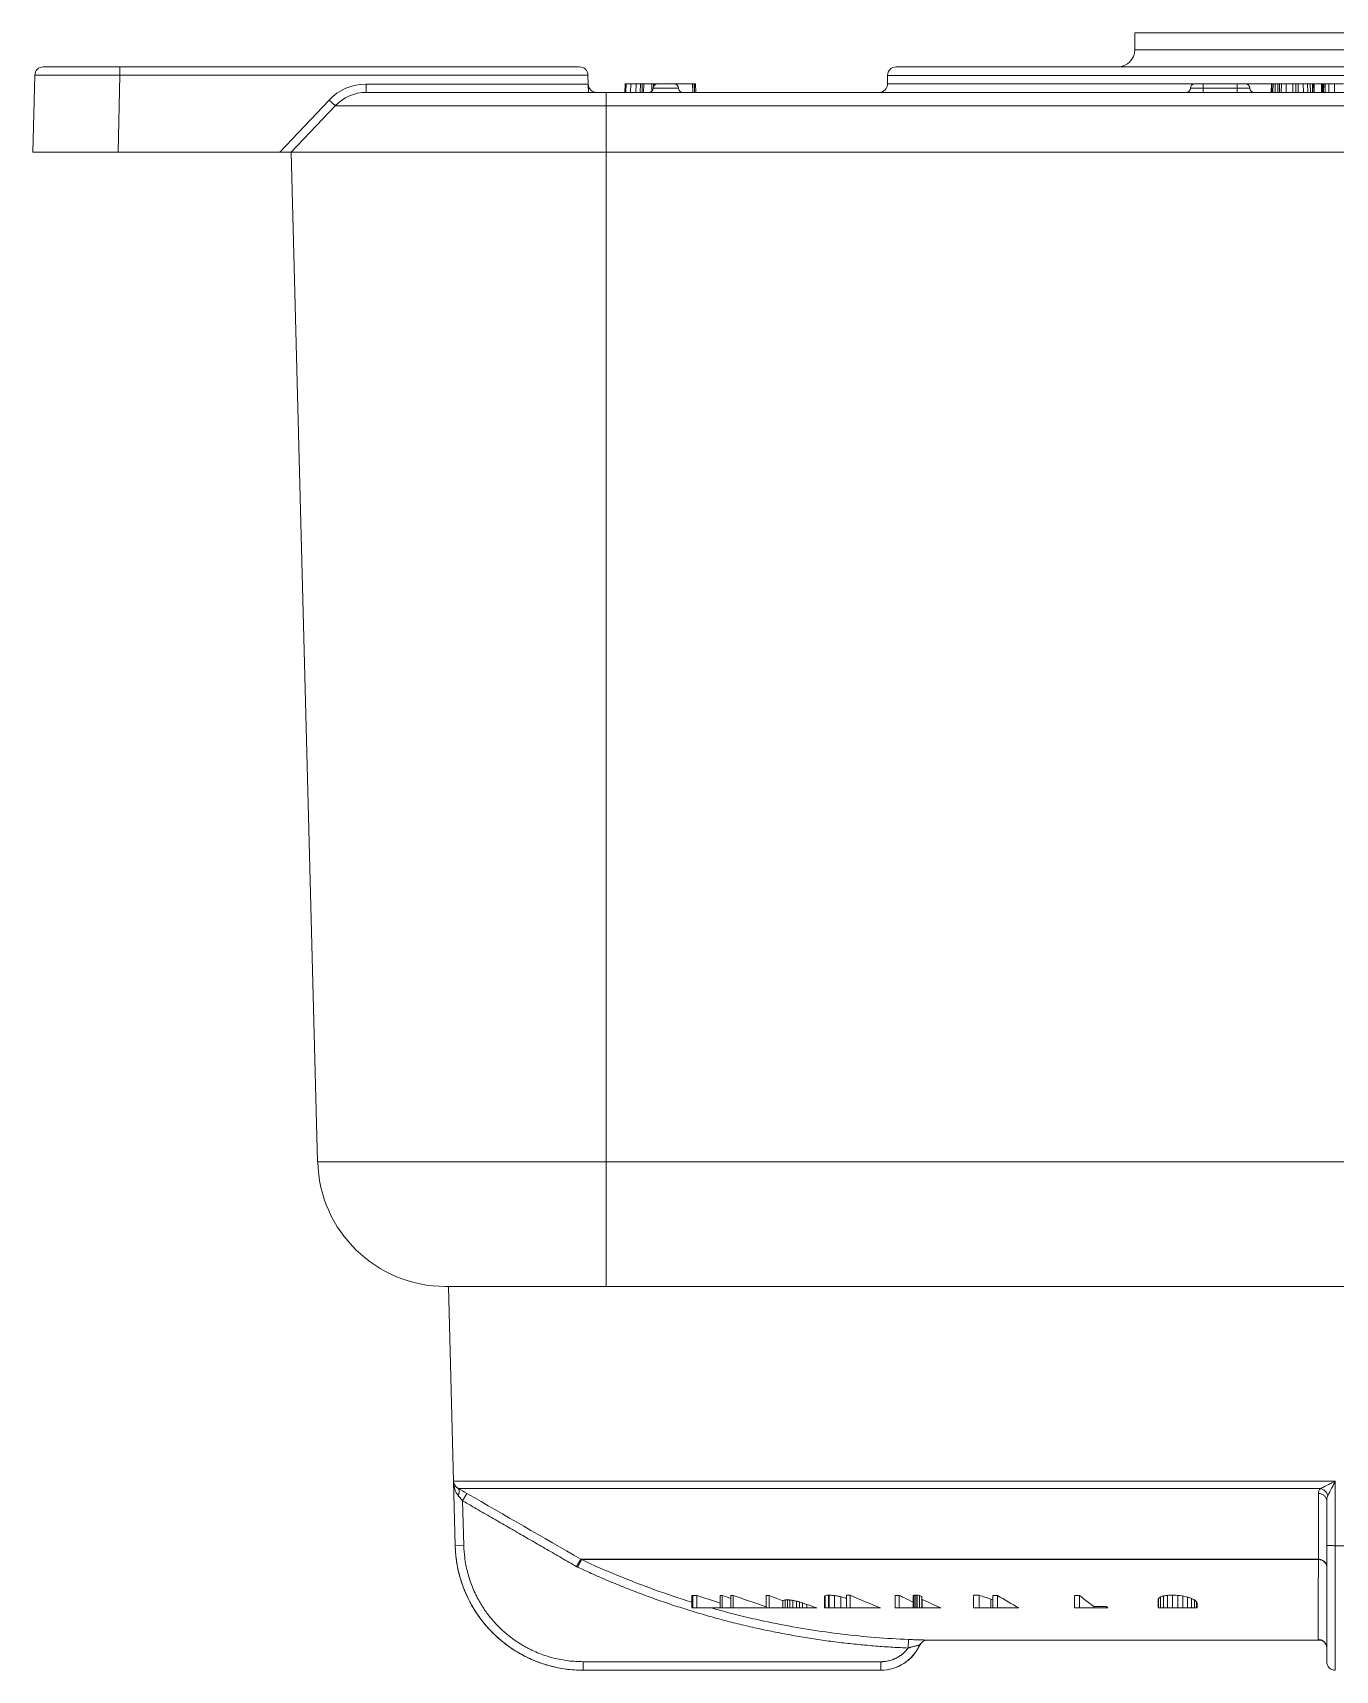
# Model space of a CAD drawing. Header units: millimetres. Extents: x -678 to 749, y -406 to 604.
# Drawn here: x -154.2 to -1.5, y -403.6 to -211.6 of the extents above; entities that cross this region are included whole.
import ezdxf

# ---------------------------------------------------------------- set-up
doc = ezdxf.new("R2010")
doc.units = ezdxf.units.MM
doc.linetypes.add('K5LT_THIN', pattern=[0])

# ---------------------------------------------------------------- blocks, each defined once
blk = doc.blocks.new('U8')
at = {"color": 7, "linetype": 'K5LT_THIN', "lineweight": 18}
for p, q in [((-25, -211.59), (25, -211.59)), ((-25, -213.59), (-25, -211.59)), ((-25, -213.59), (25, -213.59)), ((-154.24, -225.59), (-154, -216.56)), ((-153, -215.59), (-144.01, -215.59)), ((-153, -215.59), (-144.01, -215.59)), ((-144.24, -225.59), (-144.01, -216.56)), ((-90.13, -215.59), (-144.01, -215.59)), ((-144.01, -215.59), (-144.01, -216.56)), ((-89.13, -216.56), (-144.01, -216.56)), ((-89.1, -217.62), (-89.13, -216.56)), ((-54, -217.59), (-54, -216.59)), ((-54, -216.59), (54, -216.59)), ((-53, -215.59), (53, -215.59)), ((-115.14, -217.62), (-89.1, -217.62)), ((-115.14, -217.62), (-115.14, -218.59)), ((-87, -218.59), (-115.14, -218.59)), ((-89.1, -217.62), (-89.07, -218.59)), ((87, -218.59), (-87, -218.59)), ((-87, -218.59), (-87, -220.15)), ((-84.8, -218.59), (-84.78, -217.59)), ((-84.8, -218.59), (-84.78, -217.59)), ((-84.8, -218.59), (-84.78, -217.59)), ((-84.78, -217.59), (-84.65, -217.59)), ((-84.68, -218.59), (-84.65, -217.59)), ((-84.65, -217.59), (-84.11, -217.59)), ((-84.13, -218.59), (-84.11, -217.59)), ((-84.11, -217.59), (-83.48, -217.59)), ((-83.5, -218.59), (-83.48, -217.59)), ((-83.48, -217.59), (-82.98, -217.59)), ((-83, -218.59), (-82.98, -217.59)), ((-82.98, -217.59), (-82.77, -217.59)), ((-82.79, -218.59), (-82.77, -217.59)), ((-82.59, -217.59), (-82.77, -217.59)), ((-82.61, -218.59), (-82.59, -217.59)), ((-82.59, -217.59), (-81.66, -217.59)), ((-81.46, -217.59), (-81.66, -217.59)), ((-81.63, -218.44), (-81.66, -217.59)), ((-81.49, -218.11), (-81.49, -218.08)), ((-81.49, -218.08), (-78.51, -218.08)), ((-81.49, -218.11), (-78.51, -218.11)), ((-81.46, -217.59), (-80.99, -217.59)), ((-81.46, -217.59), (-81.45, -217.9)), ((-80.99, -217.59), (-79.01, -217.59)), ((-79.01, -217.59), (-76.86, -217.59)), ((-78.51, -218.11), (-78.51, -218.08)), ((-76.86, -217.59), (-76.66, -217.59)), ((-76.83, -218.59), (-76.86, -217.59)), ((-76.63, -218.59), (-76.66, -217.59)), ((-76.66, -217.59), (-76.64, -217.59)), ((-76.64, -217.59), (-76.52, -217.59)), ((-76.62, -218.59), (-76.64, -217.59)), ((-76.5, -218.59), (-76.52, -217.59)), ((-54, -217.59), (-17.99, -217.59)), ((-18.49, -218.11), (-18.49, -218.08)), ((-18.49, -218.08), (-17, -218.08)), ((-18.49, -218.11), (-17, -218.11)), ((-17.99, -217.59), (-17, -217.59)), ((-17, -217.59), (-13, -217.59)), ((-17, -218.08), (-17, -217.59)), ((-17, -218.11), (-17, -218.08)), ((-17, -218.08), (-13, -218.08)), ((-17, -218.59), (-17, -218.11)), ((-13, -218.11), (-17, -218.11)), ((-13, -218.08), (-13, -217.59)), ((-13, -217.59), (-12.01, -217.59)), ((-13, -218.11), (-13, -218.08)), ((-13, -218.08), (-11.51, -218.08)), ((-13, -218.11), (-11.51, -218.11)), ((-13, -218.59), (-13, -218.11)), ((-12.02, -217.59), (-8.97, -217.59)), ((-11.51, -218.11), (-11.51, -218.08)), ((-9, -218.59), (-8.97, -217.59)), ((-8.97, -217.59), (-8.92, -217.59)), ((-8.95, -218.59), (-8.92, -217.59)), ((-8.92, -217.59), (-8.79, -217.59)), ((-8.81, -218.59), (-8.79, -217.59)), ((-8.79, -217.59), (-8.53, -217.59)), ((-8.55, -218.59), (-8.53, -217.59)), ((-8.53, -217.59), (-8.22, -217.59)), ((-8.24, -218.59), (-8.22, -217.59)), ((-8.22, -217.59), (-8.03, -217.59)), ((-8.05, -218.59), (-8.03, -217.59)), ((-8.03, -217.59), (-7.82, -217.59)), ((-7.84, -218.59), (-7.82, -217.59)), ((-7.82, -217.59), (-7.24, -217.59)), ((-7.25, -218.59), (-7.24, -217.59)), ((-7.24, -217.59), (-6.48, -217.59)), ((-6.48, -217.59), (-6.14, -217.59)), ((-6.48, -218.59), (-6.48, -217.59)), ((-6.14, -218.59), (-6.14, -217.59)), ((-6.14, -217.59), (-5.85, -217.59)), ((-5.84, -218.59), (-5.85, -217.59)), ((-5.85, -217.59), (-5.25, -217.59)), ((-5.23, -218.59), (-5.25, -217.59)), ((-5.25, -217.59), (-4.75, -217.59)), ((-4.75, -217.59), (-4.44, -217.59)), ((-4.73, -218.59), (-4.75, -217.59)), ((-4.42, -218.59), (-4.44, -217.59)), ((-4.44, -217.59), (-4.18, -217.59)), ((-4.16, -218.59), (-4.18, -217.59)), ((-4.18, -217.59), (-4.05, -217.59)), ((-4.02, -218.59), (-4.05, -217.59)), ((-4.05, -217.59), (-3.99, -217.59)), ((-3.97, -218.59), (-3.99, -217.59)), ((-3.99, -217.59), (-3.1, -217.59)), ((-3.12, -218.59), (-3.1, -217.59)), ((-3.1, -218.59), (-3.07, -217.59)), ((-3.1, -217.59), (-3.07, -217.59)), ((-3.07, -217.59), (-3.01, -217.59)), ((-3.04, -218.59), (-3.01, -217.59)), ((-3.01, -217.59), (-2.91, -217.59)), ((-2.93, -218.59), (-2.91, -217.59)), ((-2.91, -217.59), (-2.85, -217.59)), ((-2.87, -218.59), (-2.85, -217.59)), ((-2.87, -218.59), (-2.85, -217.59)), ((-2.85, -217.59), (-2.68, -217.59)), ((-2.85, -217.59), (-2.85, -217.59)), ((-2.7, -218.59), (-2.68, -217.59)), ((-2.68, -217.59), (-2.24, -217.59)), ((-2.26, -218.59), (-2.24, -217.59)), ((-2.24, -217.59), (-1.57, -217.59)), ((-1.58, -218.59), (-1.57, -217.59)), ((-1.57, -217.59), (-0.55, -217.59)), ((-125.28, -225.59), (-119.49, -219.49)), ((-123.93, -225.59), (-118.77, -220.15)), ((-87, -220.15), (-118.77, -220.15)), ((-87, -225.59), (-87, -220.15)), ((87, -220.15), (-87, -220.15)), ((-144.24, -225.59), (-154.24, -225.59)), ((-125.28, -225.59), (-144.24, -225.59)), ((-125.28, -225.59), (-123.93, -225.59)), ((-123.93, -225.59), (-120.83, -343.99)), ((-87, -225.59), (-123.93, -225.59)), ((-87, -225.59), (-87, -343.99)), ((87, -225.59), (-87, -225.59)), ((-87, -343.99), (-120.83, -343.99)), ((-87, -343.99), (-87, -358.59)), ((-87, -343.99), (87, -343.99)), ((-87, -358.59), (-105.83, -358.59)), ((-105.5, -358.59), (-104.7, -388.99)), ((105.5, -358.59), (-105.5, -358.59)), ((-87, -358.59), (87, -358.59)), ((-1.51, -381.44), (-104.89, -381.44)), ((-104.69, -388.99), (-104.89, -381.44)), ((-1.51, -388.99), (-1.51, -381.44)), ((-3.21, -382.28), (-104.35, -382.28)), ((-103.33, -382.86), (-103.83, -383.73)), ((-103.69, -388.96), (-103.83, -383.73)), ((-3.48, -390.57), (-3.48, -382.86)), ((-2.5, -388.96), (-2.5, -383.73)), ((-104.7, -388.99), (-104.69, -388.99)), ((-103.69, -388.96), (-104.69, -388.99)), ((-2.5, -402.59), (-2.5, -388.96)), ((-1.51, -388.99), (1.51, -388.99)), ((-90.47, -391.44), (-89.97, -390.57)), ((-89.89, -390.61), (-90.32, -391.52)), ((-3.48, -390.57), (-89.97, -390.57)), ((-3.48, -390.61), (-89.89, -390.61)), ((-3.48, -390.61), (-3.48, -390.57)), ((-76.94, -394.84), (-76.94, -396.29)), ((-76.94, -394.84), (-76.94, -396.29)), ((-76.94, -394.84), (-76.94, -394.84)), ((-76.93, -394.83), (-76.93, -396.29)), ((-76.91, -394.82), (-76.91, -396.29)), ((-76.87, -394.82), (-76.87, -396.29)), ((-76.82, -394.82), (-76.82, -396.29)), ((-76.35, -394.81), (-76.35, -396.29)), ((-73.61, -394.81), (-73.61, -396.29)), ((-73.38, -394.81), (-73.38, -396.29)), ((-72.37, -394.81), (-72.37, -396.29)), ((-72.12, -394.81), (-72.12, -396.29)), ((-68.22, -394.81), (-68.22, -396.29)), ((-67.89, -394.81), (-67.89, -396.29)), ((-66.27, -395.44), (-66.27, -396.29)), ((-66.02, -395.36), (-66.02, -396.29)), ((-65.75, -395.34), (-65.75, -396.29)), ((-65.44, -395.36), (-65.44, -396.29)), ((-65.09, -395.41), (-65.09, -396.29)), ((-64.68, -395.5), (-64.68, -396.29)), ((-61.38, -394.95), (-61.38, -396.29)), ((-61.3, -394.85), (-61.3, -396.29)), ((-60.92, -394.79), (-60.85, -394.79)), ((-60.92, -394.79), (-60.92, -396.29)), ((-60.85, -394.79), (-60.85, -396.29)), ((-60.21, -394.84), (-60.21, -396.29)), ((-59.48, -394.98), (-59.48, -396.29)), ((-58.81, -394.81), (-58.81, -396.29)), ((-58.4, -394.8), (-58.4, -396.29)), ((-53.1, -394.81), (-53.1, -396.29)), ((-52.62, -394.81), (-52.62, -396.29)), ((-50.99, -394.88), (-50.99, -396.29)), ((-50.98, -394.85), (-50.98, -396.29)), ((-50.88, -394.8), (-50.88, -396.29)), ((-50.68, -394.78), (-50.68, -396.29)), ((-50.51, -394.79), (-50.51, -396.29)), ((-50.25, -394.81), (-50.25, -396.29)), ((-49.97, -394.99), (-49.97, -396.29)), ((-49.93, -395.28), (-49.97, -395.26)), ((-49.93, -395.28), (-49.93, -396.29)), ((-43.92, -394.81), (-43.92, -396.29)), ((-43.26, -394.81), (-43.26, -396.29)), ((-41.9, -395.24), (-41.9, -396.29)), ((-41.64, -394.82), (-41.64, -396.29)), ((-41.11, -394.81), (-41.11, -396.29)), ((-32.06, -394.82), (-32.06, -396.29)), ((-31.48, -394.82), (-31.48, -396.29)), ((-22.26, -395.32), (-22.26, -396.29)), ((-22.21, -395.16), (-22.21, -396.29)), ((-21.99, -395), (-21.99, -396.29)), ((-21.64, -394.88), (-21.64, -396.29)), ((-21.16, -394.81), (-21.16, -396.29)), ((-20.6, -394.79), (-20.6, -396.29)), ((-19.96, -394.82), (-19.96, -396.29)), ((-19.36, -394.89), (-19.36, -396.29)), ((-18.82, -395.02), (-18.82, -396.29)), ((-18.36, -395.18), (-18.36, -396.29)), ((-18.02, -395.36), (-18.02, -396.29)), ((-76.93, -396.29), (-76.94, -396.29)), ((-76.94, -396.29), (-76.94, -396.29)), ((-76.91, -396.29), (-76.93, -396.29)), ((-76.87, -396.29), (-76.91, -396.29)), ((-76.82, -396.29), (-76.87, -396.29)), ((-76.35, -396.29), (-76.82, -396.29)), ((-73.61, -396.29), (-76.35, -396.29)), ((-73.38, -396.29), (-73.61, -396.29)), ((-72.37, -396.29), (-73.38, -396.29)), ((-72.12, -396.29), (-72.37, -396.29)), ((-68.22, -396.29), (-72.12, -396.29)), ((-67.89, -396.29), (-68.22, -396.29)), ((-66.27, -396.29), (-67.89, -396.29)), ((-66.02, -396.29), (-66.27, -396.29)), ((-65.75, -396.29), (-66.02, -396.29)), ((-65.44, -396.29), (-65.75, -396.29)), ((-65.09, -396.29), (-65.44, -396.29)), ((-64.68, -396.29), (-65.09, -396.29)), ((-64.32, -396.29), (-64.68, -396.29)), ((-64.32, -395.59), (-64.32, -396.29)), ((-63.97, -396.29), (-64.32, -396.29)), ((-63.97, -395.7), (-63.97, -396.29)), ((-63.46, -396.29), (-63.97, -396.29)), ((-63.46, -395.88), (-63.46, -396.29)), ((-62.28, -396.29), (-63.46, -396.29)), ((-62.28, -396.28), (-62.28, -396.29)), ((-61.3, -396.29), (-61.38, -396.29)), ((-60.92, -396.29), (-61.3, -396.29)), ((-60.85, -396.29), (-60.92, -396.29)), ((-60.21, -396.29), (-60.85, -396.29)), ((-59.48, -396.29), (-60.21, -396.29)), ((-58.81, -396.29), (-59.48, -396.29)), ((-58.4, -396.29), (-58.81, -396.29)), ((-54.81, -396.29), (-58.4, -396.29)), ((-54.81, -396.27), (-54.81, -396.29)), ((-52.62, -396.29), (-53.1, -396.29)), ((-50.99, -396.29), (-52.62, -396.29)), ((-50.98, -396.29), (-50.99, -396.29)), ((-50.88, -396.29), (-50.98, -396.29)), ((-50.68, -396.29), (-50.88, -396.29)), ((-50.51, -396.29), (-50.68, -396.29)), ((-50.25, -396.29), (-50.51, -396.29)), ((-49.97, -396.29), (-50.25, -396.29)), ((-49.93, -396.29), (-49.97, -396.29)), ((-47.75, -396.29), (-49.93, -396.29)), ((-47.75, -396.29), (-47.75, -396.29)), ((-43.26, -396.29), (-43.92, -396.29)), ((-41.9, -396.29), (-43.26, -396.29)), ((-41.64, -396.29), (-41.9, -396.29)), ((-41.11, -396.29), (-41.64, -396.29)), ((-38.59, -396.29), (-41.11, -396.29)), ((-38.59, -396.29), (-38.59, -396.29)), ((-31.48, -396.29), (-32.06, -396.29)), ((-29.81, -396.29), (-31.48, -396.29)), ((-29.81, -396.13), (-29.81, -396.29)), ((-28.38, -396.29), (-29.81, -396.29)), ((-28.38, -396.12), (-28.38, -396.29)), ((-28.16, -396.29), (-28.38, -396.29)), ((-28.16, -396.28), (-28.16, -396.29)), ((-22.21, -396.29), (-22.26, -396.29)), ((-21.99, -396.29), (-22.21, -396.29)), ((-21.64, -396.29), (-21.99, -396.29)), ((-21.16, -396.29), (-21.64, -396.29)), ((-20.6, -396.29), (-21.16, -396.29)), ((-19.96, -396.29), (-20.6, -396.29)), ((-19.36, -396.29), (-19.96, -396.29)), ((-18.82, -396.29), (-19.36, -396.29)), ((-18.36, -396.29), (-18.82, -396.29)), ((-18.02, -396.29), (-18.36, -396.29)), ((-17.79, -396.29), (-18.02, -396.29)), ((-17.79, -395.56), (-17.79, -396.29)), ((-17.68, -396.29), (-17.79, -396.29)), ((-17.68, -395.83), (-17.68, -396.29)), ((-51.54, -399.99), (-51.58, -400.99)), ((-50.23, -400.65), (-50.23, -400.65)), ((-3.1, -400.07), (-47.5, -400.07)), ((-2.56, -400.66), (-2.56, -400.66)), ((-2.5, -402.59), (-2.5, -400.99)), ((-89.7, -403.59), (-89.7, -402.59)), ((-54.79, -402.59), (-89.7, -402.59)), ((-54.79, -402.59), (-54.79, -403.59)), ((-89.71, -403.59), (-89.7, -403.59)), ((-54.79, -403.59), (-89.7, -403.59)), ((-54.79, -403.59), (-54.79, -403.59)), ((-54.79, -403.59), (-54.79, -403.59))]:
    blk.add_line(p, q, dxfattribs=at)
for centre, radius, start, end in [((-27, -213.59), 2, 270, 0), ((-153, -216.59), 1, 90, 178.5), ((-90.13, -216.59), 1, 1.5, 90), ((-53, -216.59), 1, 90, 180), ((-115.14, -223.62), 6, 90, 136.5), ((-115.14, -223.59), 5, 90, 136.5), ((-115.14, -223.59), 5, 90, 136.5), ((-88.1, -217.59), 1, 181.5, 270), ((-81.99, -218.09), 0.5, 270, 358.5), ((-80.99, -218.09), 0.5, 90, 178.5), ((-79.01, -218.09), 0.5, 1.5, 90), ((-78.01, -218.09), 0.5, 181.5, 270), ((-55, -217.59), 1, 270, 0), ((-18.99, -218.09), 0.5, 270, 358.5), ((-17.99, -218.09), 0.5, 90, 178.5), ((-12.01, -218.09), 0.5, 1.5, 90), ((-11.01, -218.09), 0.5, 181.5, 270), ((-105.83, -343.59), 15, 181.5, 270), ((-89.71, -388.59), 15, 181.5, 270), ((-89.47, -389.7), 1, 240.0553, 244.9232), ((-76.92, -394.84), 0.0159, 116.5483, 167.2929), ((-76.89, -394.9), 0.0825, 100.3141, 117.9696), ((-76.79, -379.05), 15.77, 269.8984, 271.5973), ((-72.87, -357.2), 37.62, 268.8687, 269.2151), ((-43.5, -313.74), 86.41, 249.7675, 250.479), ((-72.86, -357.2), 37.62, 270.7514, 271.1332), ((-67.31, -328.23), 66.59, 269.2186, 269.5056), ((-60.25, -294.89), 99.92, 270.8277, 271.0622), ((-51.86, -259.67), 135.15, 269.4733, 269.6747), ((-42.3, -226.21), 168.6, 269.4496, 269.6736), ((-42.3, -226.14), 168.68, 270.2217, 270.402), ((-31.79, -197.07), 197.74, 269.9225, 270.0889), ((-30.12, -177.76), 218.37, 270.0804, 270.4557), ((-12.85, -374.69), 26.46, 234.0757, 234.6724), ((-54.79, -398.59), 5, 270, 335.7538), ((-54.79, -398.59), 5, 270.0001, 335.3769), ((-49.31, -401.06), 1, 88.9705, 155.7494), ((-49.31, -401.06), 1, 88.958, 155.7537), ((-49.32, -401.06), 0.998, 89.0346, 155.8242), ((-49.32, -401.06), 0.998, 89.0392, 155.8283), ((-47.5, -300.07), 100, 268.9705, 270), ((-1.5, -402.59), 1, 180, 270), ((-1.5, -402.59), 1, 180, 270), ((-54.79, -398.59), 5, 270.0001, 270.0015)]:
    blk.add_arc(centre, radius, start, end, dxfattribs=at)
for centre, major_axis, ratio, start_param, end_param in [((-144, -216.59), (10, -0.03), 0.002615, 1.57142, 3.141531), ((-119.49, -219.46), (0.725, -0.688), 0.018991, 4.730409, 6.283185)]:
    blk.add_ellipse(centre, major_axis=major_axis, ratio=ratio, start_param=start_param, end_param=end_param, dxfattribs=at)
for points, knots in [([(-104.35, -383.13), (-104.38, -383.09), (-104.45, -383.01), (-104.52, -382.89), (-104.58, -382.78), (-104.64, -382.66), (-104.69, -382.52), (-104.75, -382.35), (-104.8, -382.15), (-104.85, -381.93), (-104.88, -381.69), (-104.89, -381.52), (-104.89, -381.44)], [0, 0, 0, 0, 1.11035, 2.101741, 3.005185, 3.863571, 4.919461, 6.211082, 7.74372, 9.385074, 11.153225, 13, 13, 13, 13]), ([(-104.35, -382.28), (-104.39, -382.26), (-104.45, -382.22), (-104.52, -382.16), (-104.59, -382.1), (-104.64, -382.04), (-104.7, -381.98), (-104.75, -381.89), (-104.8, -381.8), (-104.85, -381.69), (-104.88, -381.57), (-104.89, -381.48), (-104.89, -381.44)], [0, 0, 0, 0, 1.084483, 2.084168, 2.999055, 3.884505, 4.936497, 6.1989, 7.693959, 9.328401, 11.12295, 13, 13, 13, 13]), ([(-3.21, -382.28), (-3.17, -382.26), (-3.09, -382.22), (-2.97, -382.16), (-2.86, -382.1), (-2.74, -382.04), (-2.6, -381.98), (-2.43, -381.89), (-2.23, -381.8), (-1.93, -381.64), (-1.68, -381.52), (-1.51, -381.44)], [0, 0, 0, 0, 1.001061, 1.923847, 2.768358, 3.585697, 4.556766, 5.722062, 7.102116, 8.610832, 12, 12, 12, 12]), ([(-2.36, -383.13), (-2.34, -383.09), (-2.31, -383.01), (-2.25, -382.89), (-2.19, -382.78), (-2.13, -382.66), (-2.03, -382.45), (-1.9, -382.21), (-1.72, -381.84), (-1.6, -381.6), (-1.51, -381.44)], [0, 0, 0, 0, 0.939527, 1.778396, 2.542848, 3.269175, 4.162621, 6.552379, 7.941216, 11, 11, 11, 11]), ([(-104.35, -382.28), (-104.33, -382.29), (-104.28, -382.34), (-104.24, -382.42), (-104.22, -382.53), (-104.22, -382.64), (-104.24, -382.77), (-104.28, -382.94), (-104.32, -383.06), (-104.35, -383.13)], [0, 0, 0, 0, 1.574569, 3.003665, 4.268402, 5.574138, 6.838647, 8.080819, 10, 10, 10, 10]), ([(-103.83, -383.73), (-103.86, -383.69), (-103.9, -383.65), (-103.94, -383.6), (-103.97, -383.56), (-104.01, -383.53), (-104.05, -383.48), (-104.1, -383.42), (-104.2, -383.3), (-104.29, -383.2), (-104.35, -383.13)], [0, 0, 0, 0, 1.653459, 2.271519, 2.892631, 3.54565, 4.364378, 5.387311, 6.781477, 11, 11, 11, 11]), ([(-90.47, -391.44), (-90.48, -391.43), (-90.49, -391.43), (-91.07, -391.09), (-91.65, -390.76), (-92.8, -390.09), (-93.38, -389.76), (-94.54, -389.09), (-95.11, -388.76), (-96.27, -388.09), (-96.85, -387.76), (-98, -387.09), (-98.58, -386.76), (-99.73, -386.09), (-100.31, -385.76), (-101.47, -385.09), (-102.04, -384.76), (-103.02, -384.19), (-103.43, -383.96), (-103.83, -383.73)], [0.539787, 0.539787, 0.539787, 0.539787, 0.55551, 0.55551, 1.66653, 1.66653, 2.77755, 2.77755, 3.888571, 3.888571, 4.999591, 4.999591, 6.110611, 6.110611, 7.221632, 7.221632, 8.332652, 8.332652, 9.109091, 9.109091, 9.109091, 9.109091]), ([(-3.48, -382.86), (-3.42, -382.86), (-3.29, -382.88), (-3.11, -382.93), (-2.96, -383), (-2.82, -383.08), (-2.71, -383.19), (-2.62, -383.31), (-2.55, -383.44), (-2.51, -383.58), (-2.5, -383.68), (-2.5, -383.73)], [0, 0, 0, 0, 1.57594, 3.007302, 4.270682, 5.57032, 6.849606, 8.133726, 9.389582, 10.619449, 12, 12, 12, 12]), ([(-3.21, -382.28), (-3.15, -382.29), (-3.04, -382.34), (-2.88, -382.42), (-2.74, -382.53), (-2.63, -382.64), (-2.52, -382.77), (-2.43, -382.94), (-2.38, -383.06), (-2.36, -383.13)], [0, 0, 0, 0, 1.574547, 3.003624, 4.268344, 5.574065, 6.838562, 8.080723, 10, 10, 10, 10]), ([(-2.5, -383.73), (-2.5, -383.69), (-2.5, -383.65), (-2.49, -383.6), (-2.49, -383.56), (-2.49, -383.53), (-2.48, -383.48), (-2.45, -383.34), (-2.41, -383.23), (-2.36, -383.13)], [0, 0, 0, 0, 1.503144, 2.065018, 2.629665, 3.223319, 3.967616, 4.897555, 10, 10, 10, 10]), ([(-89.7, -403.59), (-90.38, -403.59), (-91.65, -403.51), (-93.43, -403.15), (-95.02, -402.65), (-96.53, -401.98), (-97.96, -401.15), (-99.3, -400.15), (-100.52, -399.03), (-101.59, -397.78), (-102.5, -396.46), (-103.25, -395.08), (-103.84, -393.68), (-104.29, -392.2), (-104.59, -390.64), (-104.68, -389.55), (-104.69, -388.99)], [0, 0, 0, 0, 1.499825, 2.807892, 3.977529, 5.177201, 6.41404, 7.629507, 8.846711, 10.055028, 11.244671, 12.378873, 13.497773, 14.588981, 15.768605, 17, 17, 17, 17]), ([(-89.7, -402.59), (-90.27, -402.56), (-90.86, -402.56), (-91.72, -402.45), (-92.01, -402.4), (-92.58, -402.3), (-92.87, -402.23), (-93.44, -402.09), (-93.72, -402.01), (-94.28, -401.83), (-94.56, -401.73), (-95.1, -401.51), (-95.37, -401.4), (-95.76, -401.21), (-95.89, -401.15), (-96.16, -401.01), (-96.29, -400.94), (-96.55, -400.8), (-96.67, -400.73), (-96.92, -400.59), (-97.05, -400.51), (-97.29, -400.35), (-97.42, -400.27), (-97.67, -400.11), (-97.79, -400.02), (-98.03, -399.85), (-98.14, -399.76), (-98.37, -399.59), (-98.48, -399.5), (-98.7, -399.31), (-98.82, -399.22), (-99.04, -399.02), (-99.16, -398.92), (-99.38, -398.71), (-99.48, -398.61), (-99.7, -398.39), (-99.8, -398.28), (-100.01, -398.07), (-100.11, -397.96), (-100.29, -397.74), (-100.39, -397.64), (-100.62, -397.36), (-100.75, -397.19), (-101.01, -396.84), (-101.14, -396.67), (-101.38, -396.31), (-101.5, -396.13), (-101.73, -395.76), (-101.84, -395.57), (-102.02, -395.25), (-102.09, -395.11), (-102.23, -394.84), (-102.3, -394.7), (-102.49, -394.3), (-102.61, -394.02), (-102.82, -393.48), (-102.92, -393.21), (-103.1, -392.65), (-103.18, -392.36), (-103.33, -391.8), (-103.39, -391.51), (-103.5, -390.94), (-103.55, -390.65), (-103.65, -389.9), (-103.68, -389.43), (-103.69, -388.96), (-103.69, -388.96), (-103.69, -388.96)], [0.649185, 0.649185, 0.649185, 0.649185, 1.831684, 1.831684, 2.426915, 2.426915, 3.02906, 3.02906, 3.621761, 3.621761, 4.226612, 4.226612, 4.816653, 4.816653, 5.118029, 5.118029, 5.424316, 5.424316, 5.715168, 5.715168, 6.01134, 6.01134, 6.313434, 6.313434, 6.622149, 6.622149, 6.910432, 6.910432, 7.205611, 7.205611, 7.508502, 7.508502, 7.82009, 7.82009, 8.123476, 8.123476, 8.436828, 8.436828, 8.731377, 8.731377, 9.018118, 9.018118, 9.468407, 9.468407, 9.903189, 9.903189, 10.352095, 10.352095, 10.788299, 10.788299, 11.104398, 11.104398, 11.415202, 11.415202, 12.021725, 12.021725, 12.613398, 12.613398, 13.217318, 13.217318, 13.811623, 13.811623, 14.40597, 14.40597, 15.364654, 15.364654, 15.364978, 15.364978, 15.364978, 15.364978]), ([(-2.5, -388.96), (-2.5, -388.96), (-2.49, -388.96), (-2.43, -388.97), (-2.35, -388.97), (-2.25, -388.98), (-2.13, -388.98), (-1.99, -388.98), (-1.84, -388.98), (-1.67, -388.99), (-1.57, -388.99), (-1.51, -388.99)], [0, 0, 0, 0, 1.572556, 3.000984, 4.262907, 5.558501, 6.847625, 8.106887, 9.512198, 10.794646, 12, 12, 12, 12]), ([(-1.5, -403.59), (-1.5, -403.59), (-1.5, -403.51), (-1.5, -403.15), (-1.51, -402.65), (-1.51, -401.98), (-1.51, -401.15), (-1.51, -400.15), (-1.51, -399.03), (-1.51, -397.78), (-1.51, -396.46), (-1.51, -395.08), (-1.51, -393.68), (-1.51, -392.2), (-1.51, -390.64), (-1.51, -389.55), (-1.51, -388.99)], [0, 0, 0, 0, 1.499825, 2.807892, 3.977529, 5.177201, 6.41404, 7.629507, 8.846711, 10.055028, 11.244671, 12.378873, 13.497773, 14.588981, 15.768605, 17, 17, 17, 17]), ([(-90.32, -391.52), (-90.33, -391.51), (-90.34, -391.51), (-90.38, -391.49), (-90.4, -391.47), (-90.44, -391.45), (-90.46, -391.45), (-90.47, -391.44)], [3.756421, 3.756421, 3.756421, 3.756421, 3.999327, 3.999327, 4.509907, 4.509907, 4.800856, 4.800856, 4.800856, 4.800856]), ([(-90.32, -391.52), (-90.02, -391.65), (-89.72, -391.79), (-89.12, -392.07), (-88.82, -392.21), (-88.2, -392.48), (-87.89, -392.62), (-87.27, -392.88), (-86.96, -393.02), (-86.34, -393.28), (-86.03, -393.41), (-85.41, -393.66), (-85.1, -393.79), (-84.47, -394.04), (-84.16, -394.16), (-83.53, -394.4), (-83.22, -394.52), (-82.59, -394.76), (-82.27, -394.87), (-81.64, -395.1), (-81.32, -395.22), (-80.69, -395.44), (-80.37, -395.55), (-79.73, -395.77), (-79.41, -395.88), (-78.77, -396.09), (-78.45, -396.19), (-77.81, -396.39), (-77.49, -396.5), (-76.85, -396.69), (-76.52, -396.79), (-75.88, -396.98), (-75.55, -397.08), (-74.91, -397.26), (-74.58, -397.35), (-73.93, -397.53), (-73.61, -397.62), (-72.96, -397.79), (-72.63, -397.88), (-71.98, -398.04), (-71.65, -398.12), (-71, -398.28), (-70.67, -398.36), (-70.02, -398.51), (-69.69, -398.59), (-69.03, -398.73), (-68.7, -398.81), (-68.04, -398.94), (-67.71, -399.01), (-66.72, -399.21), (-66.06, -399.34), (-64.74, -399.58), (-64.07, -399.69), (-62.74, -399.9), (-62.08, -400), (-60.74, -400.19), (-60.08, -400.28), (-58.74, -400.44), (-58.07, -400.51), (-56.73, -400.64), (-56.06, -400.7), (-54.72, -400.81), (-54.05, -400.86), (-52.78, -400.93), (-52.18, -400.96), (-51.58, -400.99)], [0.56013, 0.56013, 0.56013, 0.56013, 1.089338, 1.089338, 1.632148, 1.632148, 2.177376, 2.177376, 2.720252, 2.720252, 3.265409, 3.265409, 3.808341, 3.808341, 4.35345, 4.35345, 4.896459, 4.896459, 5.441515, 5.441515, 5.984596, 5.984596, 6.529612, 6.529612, 7.072774, 7.072774, 7.617706, 7.617706, 8.160905, 8.160905, 8.705783, 8.705783, 9.249047, 9.249047, 9.793871, 9.793871, 10.337199, 10.337199, 10.881971, 10.881971, 11.425363, 11.425363, 11.970077, 11.970077, 12.513527, 12.513527, 13.058185, 13.058185, 13.601696, 13.601696, 14.689872, 14.689872, 15.778042, 15.778042, 16.866211, 16.866211, 17.954406, 17.954406, 19.0426, 19.0426, 20.130815, 20.130815, 21.219011, 21.219011, 22.186342, 22.186342, 22.186342, 22.186342]), ([(-3.48, -390.61), (-3.48, -391.93), (-3.49, -394.17), (-3.49, -396.65), (-3.49, -398.36), (-3.49, -399.49), (-3.5, -399.88), (-3.5, -399.99)], [0, 0, 0, 0, 1.880053, 3.538519, 4.992213, 6.479373, 8, 8, 8, 8]), ([(-3.48, -390.57), (-3.41, -390.57), (-3.28, -390.59), (-3.11, -390.64), (-2.95, -390.71), (-2.82, -390.8), (-2.71, -390.9), (-2.62, -391.02), (-2.55, -391.15), (-2.51, -391.29), (-2.5, -391.39), (-2.5, -391.44)], [0, 0, 0, 0, 1.577286, 3.010222, 4.275722, 5.578226, 6.861255, 8.14912, 9.410245, 10.646425, 12, 12, 12, 12]), ([(-2.5, -391.52), (-2.5, -391.46), (-2.51, -391.34), (-2.57, -391.18), (-2.65, -391.04), (-2.75, -390.92), (-2.87, -390.81), (-3.01, -390.72), (-3.16, -390.66), (-3.33, -390.62), (-3.43, -390.61), (-3.48, -390.61)], [0, 0, 0, 0, 1.574494, 3.004659, 4.26818, 5.565511, 6.85619, 8.116987, 9.52266, 10.801815, 12, 12, 12, 12]), ([(-66.02, -395.36), (-66.09, -395.37), (-66.18, -395.4), (-66.24, -395.43), (-66.27, -395.44)], [0, 0, 0, 0, 3.01998, 5, 5, 5, 5]), ([(-65.75, -395.34), (-65.83, -395.34), (-65.93, -395.35), (-66.01, -395.36), (-66.02, -395.36)], [0, 0, 0, 0, 3.871913, 5, 5, 5, 5]), ([(-65.44, -395.36), (-65.48, -395.36), (-65.59, -395.35), (-65.69, -395.34), (-65.75, -395.34)], [0, 0, 0, 0, 1.600614, 5, 5, 5, 5]), ([(-65.09, -395.41), (-65.16, -395.4), (-65.29, -395.38), (-65.4, -395.36), (-65.44, -395.36)], [0, 0, 0, 0, 2.904464, 5, 5, 5, 5]), ([(-64.68, -395.5), (-64.77, -395.47), (-64.91, -395.44), (-65.04, -395.42), (-65.09, -395.41)], [0, 0, 0, 0, 3.290425, 5, 5, 5, 5]), ([(-61.3, -394.85), (-61.32, -394.86), (-61.36, -394.89), (-61.38, -394.93), (-61.38, -394.95)], [0, 0, 0, 0, 2.455902, 5, 5, 5, 5]), ([(-60.92, -394.79), (-61, -394.79), (-61.15, -394.8), (-61.26, -394.83), (-61.3, -394.85)], [0, 0, 0, 0, 2.340892, 5, 5, 5, 5]), ([(-60.21, -394.84), (-60.3, -394.83), (-60.46, -394.81), (-60.67, -394.79), (-60.79, -394.79), (-60.85, -394.79)], [0, 0, 0, 0, 2.218107, 3.946083, 6, 6, 6, 6]), ([(-59.48, -394.98), (-59.63, -394.94), (-59.88, -394.89), (-60.12, -394.85), (-60.21, -394.84)], [0, 0, 0, 0, 2.908828, 5, 5, 5, 5]), ([(-58.81, -395.16), (-58.97, -395.11), (-59.19, -395.05), (-59.42, -394.99), (-59.48, -394.98)], [0, 0, 0, 0, 3.508746, 5, 5, 5, 5]), ([(-52.62, -394.81), (-52.45, -394.9), (-51.91, -395.18), (-51.36, -395.45), (-50.99, -395.62)], [0, 0, 0, 0, 1.588785, 5, 5, 5, 5]), ([(-50.88, -394.8), (-50.9, -394.81), (-50.95, -394.82), (-50.97, -394.84), (-50.98, -394.85)], [0, 0, 0, 0, 2.07198, 5, 5, 5, 5]), ([(-50.68, -394.78), (-50.72, -394.78), (-50.79, -394.79), (-50.86, -394.8), (-50.88, -394.8)], [0, 0, 0, 0, 2.496844, 5, 5, 5, 5]), ([(-31.48, -394.82), (-31.34, -394.94), (-30.78, -395.4), (-30.23, -395.83), (-29.81, -396.13)], [0, 0, 0, 0, 1.304281, 5, 5, 5, 5]), ([(-21.99, -395), (-22.05, -395.03), (-22.14, -395.08), (-22.19, -395.14), (-22.21, -395.16)], [0, 0, 0, 0, 2.893873, 5, 5, 5, 5]), ([(-21.64, -394.88), (-21.69, -394.9), (-21.82, -394.93), (-21.93, -394.97), (-21.99, -395)], [0, 0, 0, 0, 1.830868, 5, 5, 5, 5]), ([(-21.16, -394.81), (-21.31, -394.83), (-21.48, -394.85), (-21.62, -394.88), (-21.64, -394.88)], [0, 0, 0, 0, 4.425821, 5, 5, 5, 5]), ([(-19.96, -394.82), (-20.08, -394.81), (-20.3, -394.79), (-20.51, -394.79), (-20.6, -394.79)], [0, 0, 0, 0, 2.901748, 5, 5, 5, 5]), ([(-19.36, -394.89), (-19.47, -394.88), (-19.67, -394.85), (-19.87, -394.82), (-19.96, -394.82)], [0, 0, 0, 0, 2.904935, 5, 5, 5, 5]), ([(-18.82, -395.02), (-18.92, -394.99), (-19.09, -394.95), (-19.28, -394.91), (-19.36, -394.89)], [0, 0, 0, 0, 2.905907, 5, 5, 5, 5]), ([(-18.36, -395.18), (-18.46, -395.14), (-18.61, -395.08), (-18.77, -395.03), (-18.82, -395.02)], [0, 0, 0, 0, 3.61476, 5, 5, 5, 5]), ([(-18.02, -395.36), (-18.07, -395.33), (-18.18, -395.27), (-18.3, -395.21), (-18.36, -395.18)], [0, 0, 0, 0, 2.814754, 5, 5, 5, 5]), ([(-17.79, -395.56), (-17.83, -395.51), (-17.9, -395.45), (-17.99, -395.38), (-18.02, -395.36)], [0, 0, 0, 0, 3.478848, 5, 5, 5, 5]), ([(-17.68, -395.83), (-17.68, -395.78), (-17.7, -395.69), (-17.76, -395.6), (-17.79, -395.56)], [0, 0, 0, 0, 2.478196, 5, 5, 5, 5]), ([(-54.79, -402.59), (-54.75, -402.59), (-54.71, -402.59), (-54.63, -402.59), (-54.59, -402.59), (-54.47, -402.58), (-54.39, -402.57), (-54.23, -402.56), (-54.15, -402.54), (-54, -402.52), (-53.92, -402.5), (-53.75, -402.46), (-53.67, -402.43), (-53.5, -402.38), (-53.42, -402.36), (-53.31, -402.31), (-53.27, -402.29), (-53.19, -402.26), (-53.15, -402.24), (-53.07, -402.21), (-53.03, -402.19), (-52.96, -402.15), (-52.92, -402.13), (-52.84, -402.09), (-52.81, -402.07), (-52.74, -402.03), (-52.7, -402.01), (-52.63, -401.96), (-52.59, -401.94), (-52.53, -401.89), (-52.49, -401.87), (-52.43, -401.83), (-52.4, -401.81), (-52.35, -401.77), (-52.32, -401.75), (-52.27, -401.7), (-52.24, -401.68), (-52.19, -401.64), (-52.16, -401.61), (-52.11, -401.57), (-52.09, -401.55), (-52.04, -401.51), (-52.02, -401.48), (-51.97, -401.44), (-51.95, -401.42), (-51.91, -401.37), (-51.88, -401.35), (-51.83, -401.29), (-51.8, -401.26), (-51.74, -401.19), (-51.71, -401.15), (-51.66, -401.09), (-51.63, -401.05), (-51.6, -401.01), (-51.59, -401), (-51.58, -400.99)], [2.857378, 2.857378, 2.857378, 2.857378, 3.236929, 3.236929, 3.617931, 3.617931, 4.381766, 4.381766, 5.140237, 5.140237, 5.907158, 5.907158, 6.75684, 6.75684, 7.556667, 7.556667, 7.966788, 7.966788, 8.382558, 8.382558, 8.78428, 8.78428, 9.192432, 9.192432, 9.593599, 9.593599, 10.002249, 10.002249, 10.390965, 10.390965, 10.787734, 10.787734, 11.106764, 11.106764, 11.431895, 11.431895, 11.763752, 11.763752, 12.103004, 12.103004, 12.399411, 12.399411, 12.702337, 12.702337, 13.020123, 13.020123, 13.330358, 13.330358, 13.762665, 13.762665, 14.182575, 14.182575, 14.586866, 14.586866, 14.725626, 14.725626, 14.725626, 14.725626]), ([(-51.58, -400.99), (-51.56, -400.98), (-51.52, -400.97), (-51.45, -400.95), (-51.35, -400.92), (-51.21, -400.88), (-51.05, -400.84), (-50.89, -400.79), (-50.74, -400.76), (-50.61, -400.73), (-50.49, -400.7), (-50.4, -400.68), (-50.32, -400.67), (-50.27, -400.66), (-50.25, -400.65), (-50.23, -400.65), (-50.23, -400.65), (-50.23, -400.65), (-50.23, -400.65), (-50.23, -400.65)], [0, 0, 0, 0, 0.514547, 1.213171, 2.150757, 3.623712, 5.317468, 7.167168, 8.880295, 10.598985, 12.234906, 13.862098, 15.39592, 16.869257, 17.997536, 18.757651, 19.164583, 19.499975, 20, 20, 20, 20]), ([(-51.54, -399.99), (-51.51, -399.99), (-51.46, -399.99), (-51.39, -399.99), (-51.31, -400), (-51.16, -400), (-50.94, -400.01), (-50.68, -400.02), (-50.46, -400.03), (-50.24, -400.03), (-50.04, -400.04), (-49.86, -400.04), (-49.7, -400.05), (-49.57, -400.05), (-49.46, -400.05), (-49.38, -400.06), (-49.33, -400.06), (-49.3, -400.06), (-49.3, -400.06), (-49.3, -400.06)], [0, 0, 0, 0, 0.533115, 1.009556, 1.472979, 2.027082, 4.104306, 5.586464, 7.144723, 8.629306, 10.053511, 11.495246, 12.86237, 14.21233, 15.505216, 16.760513, 17.896074, 18.94051, 20, 20, 20, 20]), ([(-49.3, -400.06), (-49.36, -400.06), (-49.49, -400.07), (-49.67, -400.12), (-49.83, -400.19), (-49.96, -400.29), (-50.07, -400.4), (-50.16, -400.52), (-50.21, -400.6), (-50.23, -400.65)], [0, 0, 0, 0, 1.743812, 3.327192, 4.733864, 6.150622, 7.52076, 8.793771, 10, 10, 10, 10]), ([(-3.5, -399.99), (-3.43, -399.99), (-3.3, -400), (-3.13, -400.05), (-2.98, -400.13), (-2.84, -400.23), (-2.73, -400.34), (-2.63, -400.48), (-2.56, -400.63), (-2.51, -400.8), (-2.5, -400.92), (-2.5, -400.99)], [0, 0, 0, 0, 1.566729, 2.932334, 4.152305, 5.405011, 6.691625, 7.971209, 9.220715, 10.568497, 12, 12, 12, 12]), ([(-3.5, -399.99), (-3.5, -399.99), (-3.5, -399.99), (-3.49, -400), (-3.47, -400), (-3.41, -400.02), (-3.33, -400.02), (-3.25, -400.03)], [0, 0, 0, 0, 0.579747, 1.097924, 3.133196, 4.424229, 8, 8, 8, 8]), ([(-2.56, -400.66), (-2.56, -400.66), (-2.56, -400.66), (-2.56, -400.65), (-2.56, -400.65), (-2.56, -400.64), (-2.56, -400.64), (-2.56, -400.63), (-2.57, -400.63), (-2.57, -400.63), (-2.57, -400.62), (-2.57, -400.62), (-2.57, -400.62), (-2.58, -400.6), (-2.58, -400.6), (-2.59, -400.58), (-2.59, -400.56), (-2.6, -400.54), (-2.61, -400.53), (-2.62, -400.52), (-2.62, -400.52), (-2.62, -400.51), (-2.62, -400.51), (-2.63, -400.5), (-2.63, -400.49), (-2.65, -400.46), (-2.66, -400.45), (-2.68, -400.42), (-2.69, -400.4), (-2.71, -400.37), (-2.72, -400.36), (-2.76, -400.32), (-2.78, -400.29), (-2.84, -400.24), (-2.87, -400.21), (-2.93, -400.17), (-2.96, -400.15), (-3.02, -400.11), (-3.05, -400.1), (-3.09, -400.08), (-3.1, -400.08), (-3.12, -400.07), (-3.14, -400.06), (-3.18, -400.04), (-3.2, -400.04), (-3.23, -400.03), (-3.25, -400.03), (-3.27, -400.02), (-3.27, -400.02), (-3.28, -400.02), (-3.28, -400.02), (-3.28, -400.02), (-3.28, -400.02), (-3.28, -400.02)], [0, 0, 0, 0, 0.012146, 0.012146, 0.186076, 0.186076, 0.30732, 0.30732, 0.428563, 0.428563, 0.494039, 0.494039, 0.652415, 0.652415, 0.969166, 0.969166, 1.499246, 1.499246, 1.891188, 1.891188, 1.992658, 1.992658, 2.195597, 2.195597, 2.53605, 2.53605, 3.239937, 3.239937, 3.943823, 3.943823, 4.628805, 4.628805, 5.998771, 5.998771, 7.588937, 7.588937, 9.120245, 9.120245, 10.571534, 10.571534, 10.895862, 10.895862, 11.917925, 11.917925, 13.17103, 13.17103, 14.477578, 14.477578, 15.694457, 15.694457, 16.776443, 16.776443, 17, 17, 17, 17]), ([(-2.66, -400.47), (-2.62, -400.53), (-2.58, -400.6), (-2.58, -400.6), (-2.72, -400.37), (-2.72, -400.36), (-2.73, -400.35), (-2.74, -400.34), (-2.74, -400.34), (-2.74, -400.34), (-2.74, -400.33), (-2.75, -400.33), (-2.75, -400.32), (-2.76, -400.31), (-2.77, -400.31), (-2.79, -400.29), (-2.8, -400.27), (-2.85, -400.23), (-2.88, -400.21), (-2.94, -400.16), (-2.97, -400.14), (-3.03, -400.11), (-3.06, -400.09), (-3.1, -400.08), (-3.1, -400.08), (-3.1, -400.07)], [5.912968, 5.912968, 5.912968, 5.912968, 6.07431, 6.07431, 6.500462, 6.500462, 6.860853, 6.860853, 6.986474, 6.986474, 7.112096, 7.112096, 7.363339, 7.363339, 7.865825, 7.865825, 8.870798, 8.870798, 10.880742, 10.880742, 12.869765, 12.869765, 14.775002, 14.775002, 15.058906, 15.058906, 15.058906, 15.058906]), ([(-2.56, -400.66), (-2.56, -400.65), (-2.56, -400.65), (-2.56, -400.64), (-2.56, -400.64), (-2.56, -400.63), (-2.56, -400.63), (-2.57, -400.63), (-2.57, -400.63), (-2.57, -400.63), (-2.57, -400.62), (-2.57, -400.62), (-2.57, -400.62), (-2.57, -400.62), (-2.57, -400.62), (-2.57, -400.61), (-2.57, -400.61), (-2.58, -400.6), (-2.58, -400.6), (-2.58, -400.6), (-2.58, -400.59), (-2.58, -400.59), (-2.59, -400.58), (-2.59, -400.58), (-2.59, -400.57), (-2.59, -400.56), (-2.6, -400.56), (-2.61, -400.53), (-2.62, -400.52), (-2.63, -400.5), (-2.63, -400.5), (-2.64, -400.48), (-2.65, -400.46), (-2.67, -400.44), (-2.67, -400.43), (-2.68, -400.41), (-2.69, -400.41), (-2.69, -400.4), (-2.69, -400.4), (-2.7, -400.39), (-2.7, -400.39), (-2.7, -400.39), (-2.7, -400.39), (-2.7, -400.39), (-2.7, -400.38), (-2.7, -400.38), (-2.7, -400.38), (-2.71, -400.38), (-2.71, -400.38), (-2.71, -400.38), (-2.71, -400.37), (-2.71, -400.37), (-2.71, -400.37), (-2.71, -400.37), (-2.71, -400.37), (-2.71, -400.37), (-2.71, -400.37), (-2.72, -400.37), (-2.72, -400.37), (-2.72, -400.37), (-2.72, -400.37), (-2.72, -400.37), (-2.72, -400.37), (-2.72, -400.36), (-2.72, -400.36), (-2.72, -400.36), (-2.72, -400.36), (-2.72, -400.36), (-2.72, -400.36), (-2.72, -400.36), (-2.72, -400.36), (-2.72, -400.36)], [0, 0, 0, 0, 0.819731, 0.819731, 1.017082, 1.017082, 1.214432, 1.214432, 1.411783, 1.411783, 1.609133, 1.609133, 1.806483, 1.806483, 2.003834, 2.003834, 2.391534, 2.391534, 2.779234, 2.779234, 3.166934, 3.166934, 3.652552, 3.652552, 4.164938, 4.164938, 5.189709, 5.189709, 7.239251, 7.239251, 7.996349, 7.996349, 10.525513, 10.525513, 11.643691, 11.643691, 12.761869, 12.761869, 13.052974, 13.052974, 13.344079, 13.344079, 13.52818, 13.52818, 13.71228, 13.71228, 13.896381, 13.896381, 14.080481, 14.080481, 14.264582, 14.264582, 14.448682, 14.448682, 14.504662, 14.504662, 14.560642, 14.560642, 14.616622, 14.616622, 14.672603, 14.672603, 14.728583, 14.728583, 14.784563, 14.784563, 14.895961, 14.895961, 14.921132, 14.921132, 15, 15, 15, 15])]:
    blk.add_open_spline(points, degree=3, knots=knots, dxfattribs=at)
for points in [[(-103.33, -382.86), (-103.68, -382.66), (-104.03, -382.46), (-104.35, -382.28)], [(-89.97, -390.57), (-94.42, -388), (-98.88, -385.43), (-103.33, -382.86)], [(-3.48, -382.86), (-3.48, -382.66), (-3.4, -382.46), (-3.21, -382.28)], [(-89.89, -390.61), (-88.5, -391.27), (-85.67, -392.51), (-81.34, -394.18), (-78.41, -395.16), (-76.94, -395.62)], [(-76.87, -394.82), (-76.88, -394.82), (-76.9, -394.82), (-76.91, -394.82)], [(-76.82, -394.82), (-76.84, -394.82), (-76.85, -394.82), (-76.87, -394.82)], [(-76.35, -394.81), (-75.44, -395.13), (-74.53, -395.43), (-73.61, -395.72)], [(-72.12, -394.81), (-70.83, -395.28), (-69.53, -395.73), (-68.22, -396.14)], [(-67.89, -394.81), (-67.35, -395.03), (-66.81, -395.24), (-66.27, -395.44)], [(-64.32, -395.59), (-64.44, -395.56), (-64.56, -395.53), (-64.68, -395.5)], [(-58.4, -394.8), (-57.21, -395.33), (-56.01, -395.82), (-54.81, -396.27)], [(-50.98, -394.85), (-50.98, -394.86), (-50.99, -394.87), (-50.99, -394.88)], [(-50.51, -394.79), (-50.57, -394.78), (-50.62, -394.78), (-50.68, -394.78)], [(-50.25, -394.81), (-50.34, -394.8), (-50.42, -394.79), (-50.51, -394.79)], [(-50.25, -394.81), (-50.15, -394.87), (-50.06, -394.93), (-49.97, -394.99)], [(-49.93, -395.28), (-49.21, -395.63), (-48.48, -395.97), (-47.75, -396.29)], [(-43.26, -394.81), (-42.81, -394.96), (-42.35, -395.1), (-41.9, -395.24)], [(-41.64, -395.32), (-41.73, -395.29), (-41.82, -395.27), (-41.9, -395.24)], [(-41.11, -394.81), (-40.28, -395.34), (-39.44, -395.83), (-38.59, -396.29)], [(-22.21, -395.16), (-22.25, -395.21), (-22.26, -395.27), (-22.26, -395.32)], [(-20.6, -394.79), (-20.8, -394.79), (-20.98, -394.8), (-21.16, -394.81)], [(-74.66, -396.29), (-72.15, -397), (-67.07, -398.23), (-59.34, -399.46), (-54.14, -399.88), (-51.54, -399.99)], [(-63.97, -395.7), (-64.08, -395.67), (-64.2, -395.63), (-64.32, -395.59)], [(-63.46, -395.88), (-63.63, -395.82), (-63.79, -395.76), (-63.97, -395.7)], [(-63.46, -395.88), (-63.07, -396.01), (-62.68, -396.15), (-62.28, -396.28)], [(-49.3, -400.06), (-49.3, -400.06), (-49.3, -400.06), (-49.3, -400.06), (-49.3, -400.06), (-49.3, -400.06)], [(-49.3, -400.06), (-49.3, -400.06), (-49.3, -400.06), (-49.3, -400.06), (-49.3, -400.06), (-49.3, -400.06)]]:
    blk.add_open_spline(points, degree=3, dxfattribs=at)
blk = doc.blocks.new('U0')
blk.add_blockref('U8', (0, 0))

msp = doc.modelspace()

# ---------------------------------------------------------------- block references
msp.add_blockref('U0', (0, 0))

doc.saveas('drawing.dxf')
